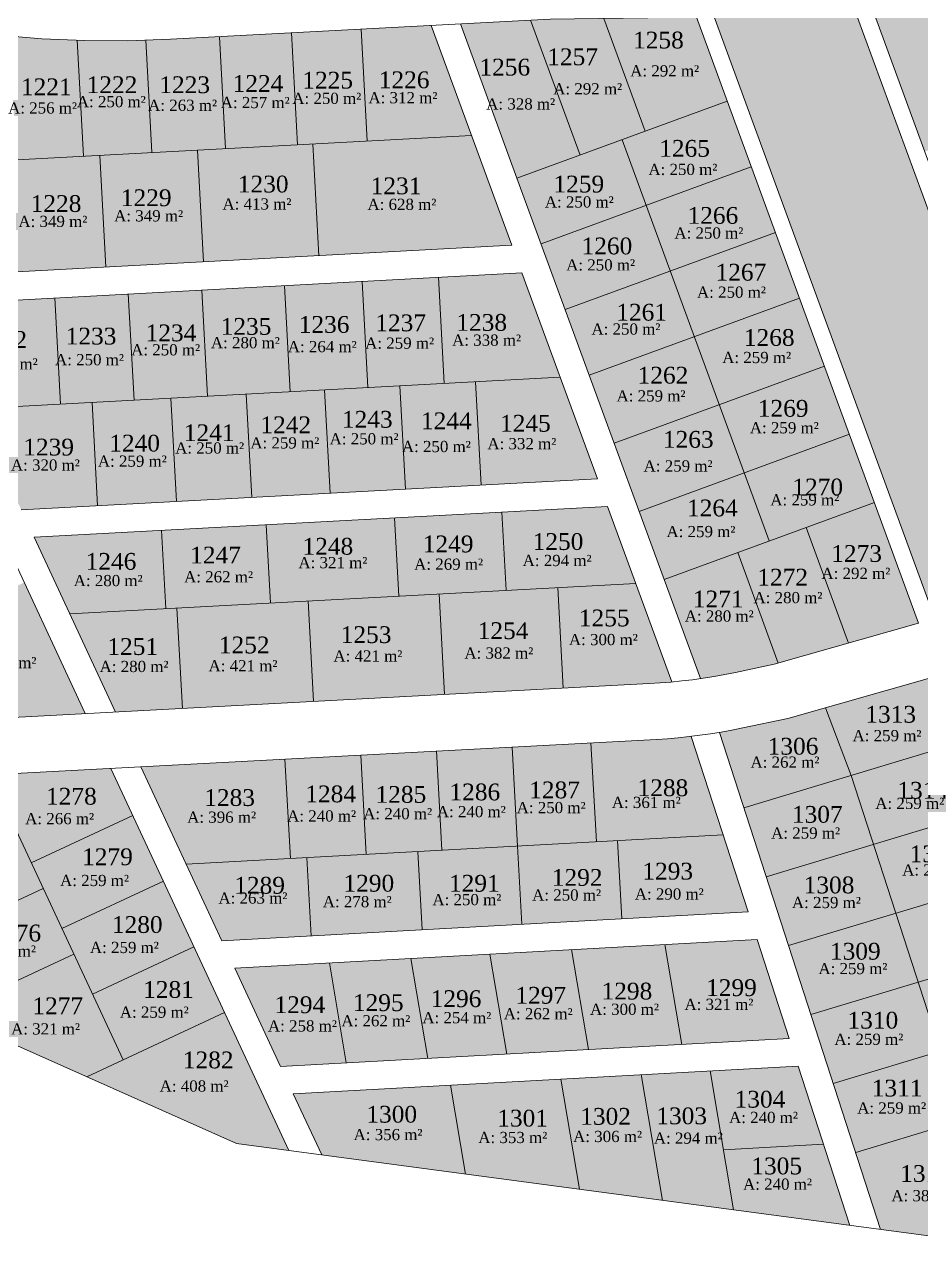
# Model space of a CAD drawing. Header units: metres. Extents: x 499190 to 500072, y 4524566 to 4524917.
# Drawn here: x 499614.7 to 499774.8, y 4524567.6 to 4524788.7 of the extents above; entities that cross this region are included whole.
import ezdxf

# ---------------------------------------------------------------- set-up
doc = ezdxf.new("R2010")
doc.units = ezdxf.units.M
doc.layers.get('0').update_dxf_attribs({"color": 5, "lineweight": 0})
doc.layers.add('PL_PARK', color=97, linetype='Continuous', lineweight=0)
doc.layers.add('YAZI', color=3, linetype='Continuous', lineweight=0)
doc.styles.get("Standard").update_dxf_attribs({"font": 'TimesNewRoman.ttf'})

msp = doc.modelspace()

# ---------------------------------------------------------------- hatches: boundary and pattern name
h = msp.add_hatch(color=1)
h.dxf.hatch_style = 1
h.paths.add_polyline_path([(499734.66, 4524790.1), (499718.13, 4524789.87), (499725.53, 4524769.71), (499740.17, 4524775.08)])
h = msp.add_hatch(color=30)
h.dxf.hatch_style = 1
h.paths.add_polyline_path([(499788.7, 4524790.87), (499766.45, 4524790.55), (499769.78, 4524781.46), (499775.42, 4524766.08), (499795.66, 4524771.88)])
h = msp.add_hatch(color=1)
h.dxf.hatch_style = 1
h.paths.add_polyline_path([(499674.8, 4524787.94), (499662.32, 4524787.27), (499663.4, 4524767.29), (499675.88, 4524767.96)])
h = msp.add_hatch(color=1)
h.dxf.hatch_style = 1
h.paths.add_polyline_path([(499687.29, 4524788.6), (499674.8, 4524787.94), (499675.88, 4524767.96), (499694.49, 4524768.96)])
h = msp.add_hatch(color=1)
h.dxf.hatch_style = 1
h.paths.add_polyline_path([(499705.04, 4524789.55), (499692.51, 4524788.88), (499702.62, 4524761.31), (499713.88, 4524765.44)])
h = msp.add_hatch(color=1)
h.dxf.hatch_style = 1
h.paths.add_polyline_path([(499718.13, 4524789.87), (499708.56, 4524789.73), (499705.04, 4524789.55), (499713.88, 4524765.44), (499725.53, 4524769.71)])
h = msp.add_hatch(color=1)
h.dxf.hatch_style = 1
h.paths.add_polyline_path([(499624.05, 4524785.96), (499617.77, 4524786.22), (499612, 4524786.69), (499613.19, 4524764.58), (499625.17, 4524765.23)])
h = msp.add_hatch(color=1)
h.dxf.hatch_style = 1
h.paths.add_polyline_path([(499636.35, 4524785.98), (499633.08, 4524785.86), (499625.42, 4524785.9), (499624.05, 4524785.96), (499625.17, 4524765.23), (499637.43, 4524765.89)])
h = msp.add_hatch(color=1)
h.dxf.hatch_style = 1
h.paths.add_polyline_path([(499649.49, 4524786.59), (499640.73, 4524786.12), (499636.35, 4524785.98), (499637.43, 4524765.89), (499650.56, 4524766.59)])
h = msp.add_hatch(color=1)
h.dxf.hatch_style = 1
h.paths.add_polyline_path([(499662.32, 4524787.27), (499649.49, 4524786.59), (499650.56, 4524766.59), (499663.4, 4524767.29)])
h = msp.add_hatch(color=1)
h.dxf.hatch_style = 1
h.paths.add_polyline_path([(499740.17, 4524775.08), (499721.39, 4524768.19), (499725.7, 4524756.46), (499744.47, 4524763.34)])
h = msp.add_hatch(color=1)
h.dxf.hatch_style = 1
h.paths.add_polyline_path([(499694.49, 4524768.96), (499666.16, 4524767.43), (499667.24, 4524747.46), (499701.69, 4524749.32)])
h = msp.add_hatch(color=1)
h.dxf.hatch_style = 1
h.paths.add_polyline_path([(499721.39, 4524768.19), (499702.62, 4524761.31), (499706.92, 4524749.57), (499725.7, 4524756.46)])
h = msp.add_hatch(color=1)
h.dxf.hatch_style = 1
h.paths.add_polyline_path([(499645.54, 4524766.32), (499628.12, 4524765.38), (499629.19, 4524745.41), (499646.62, 4524746.35)])
h = msp.add_hatch(color=12)
h.dxf.hatch_style = 1
h.paths.add_polyline_path([(499666.16, 4524767.43), (499645.54, 4524766.32), (499646.62, 4524746.35), (499667.24, 4524747.46)])
h = msp.add_hatch(color=1)
h.dxf.hatch_style = 1
h.paths.add_polyline_path([(499628.12, 4524765.38), (499610.69, 4524764.45), (499611.77, 4524744.47), (499629.19, 4524745.41)])
h = msp.add_hatch(color=1)
h.dxf.hatch_style = 1
h.paths.add_polyline_path([(499744.47, 4524763.34), (499725.7, 4524756.46), (499730, 4524744.72), (499748.78, 4524751.61)])
h = msp.add_hatch(color=1)
h.dxf.hatch_style = 1
h.paths.add_polyline_path([(499725.7, 4524756.46), (499706.92, 4524749.57), (499711.22, 4524737.84), (499730, 4524744.72)])
h = msp.add_hatch(color=1)
h.dxf.hatch_style = 1
h.paths.add_polyline_path([(499748.78, 4524751.61), (499730, 4524744.72), (499734.3, 4524732.99), (499753.08, 4524739.87)])
h = msp.add_hatch(color=1)
h.dxf.hatch_style = 1
h.paths.add_polyline_path([(499703.49, 4524744.41), (499688.58, 4524743.61), (499689.6, 4524724.63), (499710.33, 4524725.75)])
h = msp.add_hatch(color=1)
h.dxf.hatch_style = 1
h.paths.add_polyline_path([(499730, 4524744.72), (499711.22, 4524737.84), (499715.52, 4524726.1), (499734.3, 4524732.99)])
h = msp.add_hatch(color=1)
h.dxf.hatch_style = 1
h.paths.add_polyline_path([(499661.07, 4524742.12), (499646.34, 4524741.33), (499647.36, 4524722.36), (499662.09, 4524723.15)])
h = msp.add_hatch(color=1)
h.dxf.hatch_style = 1
h.paths.add_polyline_path([(499674.95, 4524742.87), (499661.07, 4524742.12), (499662.09, 4524723.15), (499675.97, 4524723.9)])
h = msp.add_hatch(color=1)
h.dxf.hatch_style = 1
h.paths.add_polyline_path([(499688.58, 4524743.61), (499674.95, 4524742.87), (499675.97, 4524723.9), (499689.6, 4524724.63)])
h = msp.add_hatch(color=1)
h.dxf.hatch_style = 1
h.paths.add_polyline_path([(499620.07, 4524739.91), (499597.03, 4524738.67), (499605.67, 4524720.11), (499621.1, 4524720.94)])
h = msp.add_hatch(color=1)
h.dxf.hatch_style = 1
h.paths.add_polyline_path([(499633.2, 4524740.62), (499620.07, 4524739.91), (499621.1, 4524720.94), (499634.23, 4524721.65)])
h = msp.add_hatch(color=1)
h.dxf.hatch_style = 1
h.paths.add_polyline_path([(499646.34, 4524741.33), (499633.2, 4524740.62), (499634.23, 4524721.65), (499647.36, 4524722.36)])
h = msp.add_hatch(color=1)
h.dxf.hatch_style = 1
h.paths.add_polyline_path([(499753.08, 4524739.87), (499734.3, 4524732.99), (499738.76, 4524720.83), (499757.54, 4524727.71)])
h = msp.add_hatch(color=1)
h.dxf.hatch_style = 1
h.paths.add_polyline_path([(499734.3, 4524732.99), (499715.52, 4524726.1), (499719.98, 4524713.94), (499738.76, 4524720.83)])
h = msp.add_hatch(color=1)
h.dxf.hatch_style = 1
h.paths.add_polyline_path([(499757.54, 4524727.71), (499738.76, 4524720.83), (499743.22, 4524708.67), (499761.99, 4524715.55)])
h = msp.add_hatch(color=12)
h.dxf.hatch_style = 1
h.paths.add_polyline_path([(499681.72, 4524724.21), (499668.24, 4524723.48), (499669.24, 4524705.01), (499682.72, 4524705.74)])
h = msp.add_hatch(color=1)
h.dxf.hatch_style = 1
h.paths.add_polyline_path([(499695.21, 4524724.94), (499681.72, 4524724.21), (499682.72, 4524705.74), (499696.2, 4524706.46)])
h = msp.add_hatch(color=1)
h.dxf.hatch_style = 1
h.paths.add_polyline_path([(499710.33, 4524725.75), (499695.21, 4524724.94), (499696.2, 4524706.46), (499716.99, 4524707.58)])
h = msp.add_hatch(color=1)
h.dxf.hatch_style = 1
h.paths.add_polyline_path([(499640.78, 4524722), (499626.72, 4524721.25), (499627.72, 4524702.77), (499641.78, 4524703.53)])
h = msp.add_hatch(color=1)
h.dxf.hatch_style = 1
h.paths.add_polyline_path([(499654.26, 4524722.73), (499640.78, 4524722), (499641.78, 4524703.53), (499655.26, 4524704.26)])
h = msp.add_hatch(color=12)
h.dxf.hatch_style = 1
h.paths.add_polyline_path([(499668.24, 4524723.48), (499654.26, 4524722.73), (499655.26, 4524704.26), (499669.24, 4524705.01)])
h = msp.add_hatch(color=1)
h.dxf.hatch_style = 1
h.paths.add_polyline_path([(499626.72, 4524721.25), (499605.67, 4524720.11), (499614.09, 4524702.04), (499627.72, 4524702.77)])
h = msp.add_hatch(color=1)
h.dxf.hatch_style = 1
h.paths.add_polyline_path([(499738.76, 4524720.83), (499719.98, 4524713.94), (499724.44, 4524701.78), (499743.22, 4524708.67)])
h = msp.add_hatch(color=1)
h.dxf.hatch_style = 1
h.paths.add_polyline_path([(499761.99, 4524715.55), (499743.22, 4524708.67), (499747.67, 4524696.51), (499766.45, 4524703.39)])
h = msp.add_hatch(color=1)
h.dxf.hatch_style = 1
h.paths.add_polyline_path([(499743.22, 4524708.67), (499724.44, 4524701.78), (499728.9, 4524689.62), (499747.67, 4524696.51)])
h = msp.add_hatch(color=1)
h.dxf.hatch_style = 1
h.paths.add_polyline_path([(499699.91, 4524701.66), (499680.74, 4524700.62), (499681.5, 4524686.64), (499700.67, 4524687.68)])
h = msp.add_hatch(color=1)
h.dxf.hatch_style = 1
h.paths.add_polyline_path([(499718.79, 4524702.67), (499699.91, 4524701.66), (499700.67, 4524687.68), (499723.83, 4524688.92)])
h = msp.add_hatch(color=1)
h.dxf.hatch_style = 1
h.paths.add_polyline_path([(499766.45, 4524703.39), (499754.25, 4524698.92), (499761.82, 4524678.25), (499774.36, 4524681.81)])
h = msp.add_hatch(color=12)
h.dxf.hatch_style = 1
h.paths.add_polyline_path([(499680.74, 4524700.62), (499657.82, 4524699.39), (499658.58, 4524685.41), (499681.5, 4524686.64)])
h = msp.add_hatch(color=1)
h.dxf.hatch_style = 1
h.paths.add_polyline_path([(499639.15, 4524698.38), (499616.36, 4524697.15), (499622.73, 4524683.48), (499639.9, 4524684.4)])
h = msp.add_hatch(color=1)
h.dxf.hatch_style = 1
h.paths.add_polyline_path([(499657.82, 4524699.39), (499639.15, 4524698.38), (499639.9, 4524684.4), (499658.58, 4524685.41)])
h = msp.add_hatch(color=12)
h.dxf.hatch_style = 1
h.paths.add_polyline_path([(499754.25, 4524698.92), (499742.04, 4524694.44), (499749.28, 4524674.69), (499761.82, 4524678.25)])
h = msp.add_hatch(color=12)
h.dxf.hatch_style = 1
h.paths.add_polyline_path([(499742.04, 4524694.44), (499728.9, 4524689.62), (499735.39, 4524671.91), (499735.89, 4524671.98), (499737.81, 4524672.29), (499739.72, 4524672.64), (499741.62, 4524673.02), (499748.57, 4524674.49), (499749.28, 4524674.69)])
h = msp.add_hatch(color=12)
h.dxf.hatch_style = 1
h.paths.add_polyline_path([(499614.61, 4524689.07), (499596.47, 4524680.63), (499603.98, 4524664.5), (499625.51, 4524665.65)])
h = msp.add_hatch(color=1)
h.dxf.hatch_style = 1
h.paths.add_polyline_path([(499723.83, 4524688.92), (499709.91, 4524688.17), (499710.88, 4524670.18), (499726.24, 4524671), (499728.18, 4524671.12), (499730.11, 4524671.28), (499730.29, 4524671.3)])
h = msp.add_hatch(color=1)
h.dxf.hatch_style = 1
h.paths.add_polyline_path([(499688.72, 4524687.03), (499665.31, 4524685.77), (499666.27, 4524667.81), (499689.69, 4524669.06)])
h = msp.add_hatch(color=12)
h.dxf.hatch_style = 1
h.paths.add_polyline_path([(499709.91, 4524688.17), (499688.72, 4524687.03), (499689.69, 4524669.06), (499710.88, 4524670.18)])
h = msp.add_hatch(color=1)
h.dxf.hatch_style = 1
h.paths.add_polyline_path([(499641.89, 4524684.51), (499622.73, 4524683.48), (499630.9, 4524665.93), (499642.86, 4524666.57)])
h = msp.add_hatch(color=1)
h.dxf.hatch_style = 1
h.paths.add_polyline_path([(499665.31, 4524685.77), (499641.89, 4524684.51), (499642.86, 4524666.57), (499666.27, 4524667.81)])
h = msp.add_hatch(color=1)
h.dxf.hatch_style = 1
h.paths.add_polyline_path([(499781.43, 4524660.39), (499777.56, 4524672.33), (499757.7, 4524666.69), (499762.28, 4524654.61)])
h = msp.add_hatch(color=1)
h.dxf.hatch_style = 1
h.paths.add_polyline_path([(499757.7, 4524666.69), (499750.97, 4524664.78), (499742.93, 4524663.08), (499741.02, 4524662.69), (499739.11, 4524662.35), (499738.76, 4524662.29), (499743.13, 4524648.82), (499762.28, 4524654.61)])
h = msp.add_hatch(color=1)
h.dxf.hatch_style = 1
h.paths.add_polyline_path([(499701.75, 4524659.68), (499688.24, 4524658.96), (499689.22, 4524641.24), (499702.72, 4524641.98)])
h = msp.add_hatch(color=12)
h.dxf.hatch_style = 1
h.paths.add_polyline_path([(499715.83, 4524660.43), (499701.75, 4524659.68), (499702.72, 4524641.98), (499716.8, 4524642.76)])
h = msp.add_hatch(color=12)
h.dxf.hatch_style = 1
h.paths.add_polyline_path([(499733.73, 4524661.58), (499733.35, 4524661.53), (499731.42, 4524661.33), (499729.48, 4524661.17), (499727.55, 4524661.05), (499715.83, 4524660.43), (499716.8, 4524642.76), (499739.43, 4524644.01)])
h = msp.add_hatch(color=1)
h.dxf.hatch_style = 1
h.paths.add_polyline_path([(499781.43, 4524660.39), (499762.28, 4524654.61), (499766.27, 4524642.29), (499785.42, 4524648.07)])
h = msp.add_hatch(color=1)
h.dxf.hatch_style = 1
h.paths.add_polyline_path([(499661.17, 4524657.53), (499635.45, 4524656.16), (499643.56, 4524638.72), (499662.15, 4524639.75)])
h = msp.add_hatch(color=1)
h.dxf.hatch_style = 1
h.paths.add_polyline_path([(499674.71, 4524658.25), (499661.17, 4524657.53), (499662.15, 4524639.75), (499675.69, 4524640.49)])
h = msp.add_hatch(color=1)
h.dxf.hatch_style = 1
h.paths.add_polyline_path([(499688.24, 4524658.96), (499674.71, 4524658.25), (499675.69, 4524640.49), (499689.22, 4524641.24)])
h = msp.add_hatch(color=1)
h.dxf.hatch_style = 1
h.paths.add_polyline_path([(499630.06, 4524655.87), (499608.53, 4524654.73), (499615.86, 4524639), (499633.99, 4524647.44)])
h = msp.add_hatch(color=1)
h.dxf.hatch_style = 1
h.paths.add_polyline_path([(499762.28, 4524654.61), (499743.13, 4524648.82), (499747.12, 4524636.51), (499766.27, 4524642.29)])
h = msp.add_hatch(color=1)
h.dxf.hatch_style = 1
h.paths.add_polyline_path([(499633.99, 4524647.44), (499615.86, 4524639), (499621.32, 4524627.26), (499639.46, 4524635.7)])
h = msp.add_hatch(color=1)
h.dxf.hatch_style = 1
h.paths.add_polyline_path([(499785.42, 4524648.07), (499766.27, 4524642.29), (499770.27, 4524629.97), (499789.42, 4524635.75)])
h = msp.add_hatch(color=1)
h.dxf.hatch_style = 1
h.paths.add_polyline_path([(499612.52, 4524646.16), (499594.39, 4524637.72), (499599.86, 4524625.98), (499617.99, 4524634.42)])
h = msp.add_hatch(color=1)
h.dxf.hatch_style = 1
h.paths.add_polyline_path([(499702.72, 4524641.98), (499684.9, 4524641), (499685.67, 4524627.02), (499703.5, 4524628.01)])
h = msp.add_hatch(color=1)
h.dxf.hatch_style = 1
h.paths.add_polyline_path([(499720.55, 4524642.97), (499702.72, 4524641.98), (499703.5, 4524628.01), (499721.32, 4524628.99)])
h = msp.add_hatch(color=12)
h.dxf.hatch_style = 1
h.paths.add_polyline_path([(499739.43, 4524644.01), (499720.55, 4524642.97), (499721.32, 4524628.99), (499743.9, 4524630.23)])
h = msp.add_hatch(color=1)
h.dxf.hatch_style = 1
h.paths.add_polyline_path([(499766.27, 4524642.29), (499747.12, 4524636.51), (499751.12, 4524624.19), (499770.27, 4524629.97)])
h = msp.add_hatch(color=1)
h.dxf.hatch_style = 1
h.paths.add_polyline_path([(499665.08, 4524639.91), (499643.56, 4524638.72), (499649.93, 4524625.05), (499665.85, 4524625.93)])
h = msp.add_hatch(color=1)
h.dxf.hatch_style = 1
h.paths.add_polyline_path([(499684.9, 4524641), (499665.08, 4524639.91), (499665.85, 4524625.93), (499685.67, 4524627.02)])
h = msp.add_hatch(color=1)
h.dxf.hatch_style = 1
h.paths.add_polyline_path([(499639.46, 4524635.7), (499621.32, 4524627.26), (499626.79, 4524615.52), (499644.92, 4524623.96)])
h = msp.add_hatch(color=1)
h.dxf.hatch_style = 1
h.paths.add_polyline_path([(499789.42, 4524635.75), (499770.27, 4524629.97), (499774.26, 4524617.65), (499793.41, 4524623.43)])
h = msp.add_hatch(color=1)
h.dxf.hatch_style = 1
h.paths.add_polyline_path([(499617.99, 4524634.42), (499599.86, 4524625.98), (499605.32, 4524614.24), (499623.46, 4524622.68)])
h = msp.add_hatch(color=1)
h.dxf.hatch_style = 1
h.paths.add_polyline_path([(499770.27, 4524629.97), (499751.12, 4524624.19), (499755.11, 4524611.87), (499774.26, 4524617.65)])
h = msp.add_hatch(color=1)
h.dxf.hatch_style = 1
h.paths.add_polyline_path([(499729.05, 4524624.41), (499712.37, 4524623.49), (499715.38, 4524605.63), (499732.06, 4524606.55)])
h = msp.add_hatch(color=1)
h.dxf.hatch_style = 1
h.paths.add_polyline_path([(499745.5, 4524625.31), (499729.05, 4524624.41), (499732.06, 4524606.55), (499751.24, 4524607.6)])
h = msp.add_hatch(color=1)
h.dxf.hatch_style = 1
h.paths.add_polyline_path([(499623.46, 4524622.68), (499605.32, 4524614.24), (499607.88, 4524608.75), (499625.77, 4524600.76), (499632.26, 4524603.78)])
h = msp.add_hatch(color=1)
h.dxf.hatch_style = 1
h.paths.add_polyline_path([(499644.92, 4524623.96), (499626.79, 4524615.52), (499632.26, 4524603.78), (499650.39, 4524612.22)])
h = msp.add_hatch(color=12)
h.dxf.hatch_style = 1
h.paths.add_polyline_path([(499697.8, 4524622.68), (499683.68, 4524621.91), (499686.7, 4524604.05), (499700.81, 4524604.82)])
h = msp.add_hatch(color=1)
h.dxf.hatch_style = 1
h.paths.add_polyline_path([(499712.37, 4524623.49), (499697.8, 4524622.68), (499700.81, 4524604.82), (499715.38, 4524605.63)])
h = msp.add_hatch(color=1)
h.dxf.hatch_style = 1
h.paths.add_polyline_path([(499793.41, 4524623.43), (499774.26, 4524617.65), (499778.26, 4524605.33), (499797.41, 4524611.12)])
h = msp.add_hatch(color=1)
h.dxf.hatch_style = 1
h.paths.add_polyline_path([(499669.11, 4524621.1), (499652.2, 4524620.17), (499660.39, 4524602.59), (499672.13, 4524603.24)])
h = msp.add_hatch(color=1)
h.dxf.hatch_style = 1
h.paths.add_polyline_path([(499683.68, 4524621.91), (499669.11, 4524621.1), (499672.13, 4524603.24), (499686.7, 4524604.05)])
h = msp.add_hatch(color=1)
h.dxf.hatch_style = 1
h.paths.add_polyline_path([(499774.26, 4524617.65), (499755.11, 4524611.87), (499759.11, 4524599.55), (499778.26, 4524605.33)])
h = msp.add_hatch(color=1)
h.dxf.hatch_style = 1
h.paths.add_polyline_path([(499650.39, 4524612.22), (499625.77, 4524600.76), (499652.51, 4524588.83), (499661.86, 4524587.59)])
h = msp.add_hatch(color=1)
h.dxf.hatch_style = 1
h.paths.add_polyline_path([(499778.26, 4524605.33), (499759.11, 4524599.55), (499763.11, 4524587.23), (499782.26, 4524593.02)])
h = msp.add_hatch(color=1)
h.dxf.hatch_style = 1
h.paths.add_polyline_path([(499752.84, 4524602.68), (499737.12, 4524601.82), (499739.5, 4524587.73), (499757.37, 4524588.71)])
h = msp.add_hatch(color=1)
h.dxf.hatch_style = 1
h.paths.add_polyline_path([(499710.44, 4524600.35), (499690.75, 4524599.26), (499693.43, 4524583.37), (499713.77, 4524580.66)])
h = msp.add_hatch(color=1)
h.dxf.hatch_style = 1
h.paths.add_polyline_path([(499724.81, 4524601.14), (499710.44, 4524600.35), (499713.77, 4524580.66), (499728.6, 4524578.68)])
h = msp.add_hatch(color=1)
h.dxf.hatch_style = 1
h.paths.add_polyline_path([(499737.12, 4524601.82), (499724.81, 4524601.14), (499728.6, 4524578.68), (499741.31, 4524576.98)])
h = msp.add_hatch(color=1)
h.dxf.hatch_style = 1
h.paths.add_polyline_path([(499690.75, 4524599.26), (499662.66, 4524597.71), (499667.74, 4524586.8), (499693.43, 4524583.37)])
h = msp.add_hatch(color=1)
h.dxf.hatch_style = 1
h.paths.add_polyline_path([(499782.26, 4524593.02), (499763.11, 4524587.23), (499767.57, 4524573.48), (499789.54, 4524570.54)])
h = msp.add_hatch(color=1)
h.dxf.hatch_style = 1
h.paths.add_polyline_path([(499757.37, 4524588.71), (499739.5, 4524587.73), (499741.31, 4524576.98), (499762.07, 4524574.21)])
at = {"layer": 'PL_PARK'}
msp.add_hatch(color=256, dxfattribs=at).paths.add_polyline_path([(499763.27, 4524790.51), (499766.97, 4524780.43), (499800.41, 4524689.21), (499777.26, 4524682.64), (499737.84, 4524790.15), (499761.71, 4524790.49)])

# ---------------------------------------------------------------- linework, layer by layer
at = {"color": 4}
for p, q in [((499564.74, 4524796.18, 359.87), (499625.51, 4524665.65, 359.87)), ((499675.88, 4524767.96, 359.87), (499674.8, 4524787.94, 359.87)), ((499687.29, 4524788.6, 359.87), (499701.69, 4524749.32, 359.87)), ((499692.51, 4524788.88, 359.87), (499702.62, 4524761.31, 359.87)), ((499705.04, 4524789.55, 359.87), (499713.88, 4524765.44, 359.87)), ((499718.13, 4524789.87, 359.87), (499725.53, 4524769.71, 359.87)), ((499625.17, 4524765.23, 359.87), (499624.05, 4524785.96, 359.87)), ((499637.43, 4524765.89, 359.87), (499636.35, 4524785.98, 359.87)), ((499650.56, 4524766.59, 359.87), (499649.49, 4524786.59, 359.87)), ((499663.4, 4524767.29, 359.87), (499662.32, 4524787.27, 359.87)), ((499702.62, 4524761.31, 359.87), (499740.17, 4524775.08, 359.87)), ((499585.66, 4524763.1, 359.87), (499694.49, 4524768.96, 359.87)), ((499721.39, 4524768.19, 359.87), (499747.67, 4524696.51, 359.87)), ((499646.62, 4524746.35, 359.87), (499645.54, 4524766.32, 359.87)), ((499667.24, 4524747.46, 359.87), (499666.16, 4524767.43, 359.87)), ((499629.19, 4524745.41, 359.87), (499628.12, 4524765.38, 359.87)), ((499706.92, 4524749.57, 359.87), (499744.47, 4524763.34, 359.87)), ((499728.9, 4524689.62, 359.87), (499702.62, 4524761.31, 359.87)), ((499711.22, 4524737.84, 359.87), (499748.78, 4524751.61, 359.87)), ((499594.75, 4524743.56, 359.87), (499701.69, 4524749.32, 359.87)), ((499597.03, 4524738.67, 359.87), (499703.49, 4524744.41, 359.87)), ((499703.49, 4524744.41, 359.87), (499716.99, 4524707.58, 359.87)), ((499662.09, 4524723.15, 359.87), (499661.07, 4524742.12, 359.87)), ((499675.97, 4524723.9, 359.87), (499674.95, 4524742.87, 359.87)), ((499689.6, 4524724.63, 359.87), (499688.58, 4524743.61, 359.87)), ((499621.1, 4524720.94, 359.87), (499620.07, 4524739.91, 359.87)), ((499634.23, 4524721.65, 359.87), (499633.2, 4524740.62, 359.87)), ((499647.36, 4524722.36, 359.87), (499646.34, 4524741.33, 359.87)), ((499715.52, 4524726.1, 359.87), (499753.08, 4524739.87, 359.87)), ((499719.98, 4524713.94, 359.87), (499757.54, 4524727.71, 359.87)), ((499605.67, 4524720.11, 359.87), (499710.33, 4524725.75, 359.87)), ((499682.72, 4524705.74, 359.87), (499681.72, 4524724.21, 359.87)), ((499696.2, 4524706.46, 359.87), (499695.21, 4524724.94, 359.87)), ((499641.78, 4524703.53, 359.87), (499640.78, 4524722, 359.87)), ((499655.26, 4524704.26, 359.87), (499654.26, 4524722.73, 359.87)), ((499669.24, 4524705.01, 359.87), (499668.24, 4524723.48, 359.87)), ((499627.72, 4524702.77, 359.87), (499626.72, 4524721.25, 359.87)), ((499724.44, 4524701.78, 359.87), (499761.99, 4524715.55, 359.87)), ((499614.09, 4524702.04, 359.87), (499716.99, 4524707.58, 359.87)), ((499616.36, 4524697.15, 359.87), (499718.79, 4524702.67, 359.87)), ((499700.67, 4524687.68, 359.87), (499699.91, 4524701.66, 359.87)), ((499718.79, 4524702.67, 359.87), (499730.29, 4524671.3, 359.87)), ((499728.9, 4524689.62, 359.87), (499766.45, 4524703.39, 359.87)), ((499681.5, 4524686.64, 359.87), (499680.74, 4524700.62, 359.87)), ((499639.9, 4524684.4, 359.87), (499639.15, 4524698.38, 359.87)), ((499658.58, 4524685.41, 359.87), (499657.82, 4524699.39, 359.87)), ((499761.82, 4524678.25, 359.87), (499754.25, 4524698.92, 359.87)), ((499616.36, 4524697.15, 359.87), (499630.9, 4524665.93, 359.87)), ((499749.28, 4524674.69, 359.87), (499742.04, 4524694.44, 359.87)), ((499622.73, 4524683.48, 359.87), (499723.83, 4524688.92, 359.87)), ((499735.39, 4524671.91, 359.87), (499728.9, 4524689.62, 359.87)), ((499689.69, 4524669.06, 359.87), (499688.72, 4524687.04, 359.87)), ((499710.88, 4524670.19, 359.87), (499709.91, 4524688.17, 359.87)), ((499642.86, 4524666.57, 359.87), (499641.89, 4524684.51, 359.87)), ((499666.27, 4524667.81, 359.87), (499665.31, 4524685.78, 359.87)), ((499666.27, 4524667.81, 359.87), (499665.31, 4524685.77, 359.87)), ((499762.28, 4524654.61, 359.87), (499757.7, 4524666.69, 359.87)), ((499738.76, 4524662.29, 359.87), (499767.57, 4524573.48, 359.87)), ((499716.8, 4524642.76, 359.87), (499715.83, 4524660.43, 359.87)), ((499733.73, 4524661.58, 359.87), (499743.9, 4524630.23, 359.87)), ((499743.13, 4524648.82, 359.87), (499781.43, 4524660.39, 359.87)), ((499662.15, 4524639.75, 360.35), (499661.17, 4524657.53, 360.35)), ((499675.69, 4524640.49, 360.4), (499674.71, 4524658.25, 360.4)), ((499689.22, 4524641.24, 360.4), (499688.24, 4524658.97, 360.4)), ((499661.86, 4524587.59, 359.87), (499630.06, 4524655.87, 359.87)), ((499649.93, 4524625.05, 359.87), (499635.45, 4524656.16, 359.87)), ((499632.26, 4524603.78, 359.87), (499608.53, 4524654.73, 359.87)), ((499762.28, 4524654.61, 359.87), (499789.54, 4524570.54, 359.87)), ((499615.86, 4524639, 359.87), (499633.99, 4524647.44, 359.87)), ((499747.12, 4524636.51, 359.87), (499785.42, 4524648.07, 359.87)), ((499643.56, 4524638.72, 359.87), (499739.43, 4524644.01, 359.87)), ((499703.5, 4524628.01, 359.87), (499702.72, 4524641.98, 359.87)), ((499721.32, 4524628.99, 359.87), (499720.55, 4524642.97, 359.87)), ((499665.85, 4524625.93, 359.87), (499665.08, 4524639.91, 359.87)), ((499685.67, 4524627.02, 359.87), (499684.9, 4524641, 359.87)), ((499621.32, 4524627.26, 359.87), (499639.46, 4524635.7, 359.87)), ((499751.12, 4524624.19, 359.87), (499789.42, 4524635.75, 359.87)), ((499599.86, 4524625.98, 359.87), (499617.99, 4524634.42, 359.87)), ((499649.93, 4524625.05, 359.87), (499743.9, 4524630.23, 359.87)), ((499652.2, 4524620.17, 359.87), (499745.5, 4524625.31, 359.87)), ((499729.05, 4524624.41, 359.87), (499732.06, 4524606.55, 359.87)), ((499745.5, 4524625.31, 359.87), (499751.24, 4524607.6, 359.87)), ((499605.32, 4524614.24, 359.87), (499623.46, 4524622.68, 359.87)), ((499626.79, 4524615.52, 359.87), (499644.92, 4524623.96, 359.87)), ((499697.8, 4524622.68, 359.87), (499700.81, 4524604.82, 359.87)), ((499712.37, 4524623.49, 359.87), (499715.38, 4524605.63, 359.87)), ((499755.11, 4524611.87, 359.87), (499793.41, 4524623.43, 359.87)), ((499660.39, 4524602.59, 359.87), (499652.2, 4524620.17, 359.87)), ((499669.11, 4524621.1, 359.87), (499672.13, 4524603.24, 359.87)), ((499683.68, 4524621.91, 359.87), (499686.7, 4524604.05, 359.87)), ((499625.77, 4524600.76, 359.87), (499650.39, 4524612.22, 359.87)), ((499759.11, 4524599.55, 359.87), (499797.41, 4524611.12, 359.87)), ((499660.39, 4524602.59, 359.87), (499751.24, 4524607.6, 359.87)), ((499662.66, 4524597.71, 359.87), (499752.84, 4524602.68, 359.87)), ((499752.84, 4524602.68, 359.87), (499762.07, 4524574.21, 359.87)), ((499710.44, 4524600.35, 359.87), (499713.77, 4524580.66, 359.87)), ((499724.81, 4524601.14, 359.87), (499728.6, 4524578.68, 359.87)), ((499737.12, 4524601.82, 359.87), (499741.31, 4524576.98, 359.87)), ((499667.74, 4524586.8, 359.87), (499662.66, 4524597.71, 359.87)), ((499690.75, 4524599.26, 359.87), (499693.43, 4524583.37, 359.87)), ((499763.11, 4524587.23, 359.87), (499801.41, 4524598.8, 359.87)), ((499739.5, 4524587.73, 359.87), (499757.37, 4524588.71, 359.87))]:
    msp.add_line(p, q, dxfattribs=at)
at = {"color": 9}
for p, q in [((499777.26, 4524682.64, 359.87), (499737.84, 4524790.15, 359.87)), ((499763.27, 4524790.51, 359.87), (499800.41, 4524689.21, 359.87))]:
    msp.add_line(p, q, dxfattribs=at)
at = {"color": 12}
msp.add_line((499702.72, 4524641.98, 359.87), (499701.75, 4524659.68, 359.87), dxfattribs=at)
at = {"color": 6, "elevation": 359.87}
for points in [[(499582.46, 4524663.36), (499726.24, 4524671), (499728.18, 4524671.12), (499730.11, 4524671.28), (499732.04, 4524671.48), (499733.97, 4524671.71), (499735.89, 4524671.98), (499737.81, 4524672.29), (499739.72, 4524672.64), (499741.62, 4524673.02), (499748.57, 4524674.49), (499774.36, 4524681.81), (499734.66, 4524790.1), (499708.56, 4524789.73), (499640.73, 4524786.12), (499633.08, 4524785.86), (499625.42, 4524785.9), (499617.77, 4524786.22), (499610.13, 4524786.84)], [(499826.23, 4524791.4), (499766.45, 4524790.55), (499769.78, 4524781.46), (499803.3, 4524690.03)]]:
    msp.add_lwpolyline(points, dxfattribs=at)
msp.add_lwpolyline([(499777.56, 4524672.33), (499750.97, 4524664.78), (499742.93, 4524663.08), (499741.02, 4524662.69), (499739.11, 4524662.35), (499737.2, 4524662.04), (499735.28, 4524661.77), (499733.35, 4524661.53), (499731.42, 4524661.33), (499729.48, 4524661.17), (499727.55, 4524661.05), (499587.01, 4524653.59), (499607.88, 4524608.75), (499652.51, 4524588.83), (499811.41, 4524567.63), (499811.51, 4524567.65)], close=True, dxfattribs=at)

# ---------------------------------------------------------------- texts
at = {"layer": 'YAZI', "color": 7}
for s, p in [('1258', (499723.35, 4524784.49, 744.87)), ('1257', (499708.02, 4524781.5, 1104.75)), ('1256', (499695.91, 4524779.65, 1104.75)), ('1221', (499614.02, 4524776.13, 744.87)), ('1222', (499625.75, 4524776.51, 744.87)), ('1223', (499638.74, 4524776.51, 744.87)), ('1224', (499651.83, 4524776.73, 744.87)), ('1225', (499664.28, 4524777.32, 744.87)), ('1226', (499677.93, 4524777.39, 744.87)), ('1230', (499652.76, 4524758.76, 744.87)), ('1231', (499676.49, 4524758.44, 1104.75)), ('1259', (499709.13, 4524758.76, 744.87)), ('1267', (499738.08, 4524743.01, 744.87)), ('1238', (499691.78, 4524734.04, 744.87)), ('1261', (499720.35, 4524735.86, 744.87)), ('1234', (499636.29, 4524732.17, 744.87)), ('1235', (499649.7, 4524733.33, 744.87)), ('1236', (499663.64, 4524733.68, 744.87)), ('1232', (499606.05, 4524730.99, 744.87)), ('1233', (499622.02, 4524731.6, 744.87)), ('1262', (499724.16, 4524724.61, 744.87)), ('1240', (499629.8, 4524712.47, 744.87)), ('1263', (499728.68, 4524713.15, 744.87)), ('1249', (499685.79, 4524694.46, 744.87)), ('1250', (499705.42, 4524694.89, 744.87)), ('1247', (499644.25, 4524692.47, 744.87)), ('1248', (499664.31, 4524694.04, 744.87)), ('1273', (499758.74, 4524692.75, 744.87)), ('1246', (499625.58, 4524691.35, 744.87)), ('1272', (499745.54, 4524688.52, 744.87)), ('1271', (499734.03, 4524684.62, 744.87)), ('1255', (499713.67, 4524681.24, 744.87)), ('1254', (499695.6, 4524678.97, 744.87)), ('1253', (499671.14, 4524678.26, 744.87)), ('1251', (499629.46, 4524676.13, 744.87)), ('1252', (499649.37, 4524676.41, 744.87)), ('1313', (499764.83, 4524664.03, 744.87)), ('1306', (499747.39, 4524658.32, 744.87)), ('1287', (499704.8, 4524650.51, 744.87)), ('1288', (499724.15, 4524650.9, 744.87)), ('1283', (499646.76, 4524649.15, 744.87)), ('1292', (499708.84, 4524634.88, 744.87)), ('1293', (499725.01, 4524636, 744.87)), ('1289', (499652.12, 4524633.47, 744.87)), ('1290', (499671.63, 4524633.84, 744.87)), ('1296', (499687.2, 4524613.22, 744.87)), ('1312', (499771.06, 4524581.98, 744.87))]:
    msp.add_text(s, height=3, rotation=360, dxfattribs=at).set_placement(p)
at = {"layer": 'YAZI'}
for s, p in [('A: 292 m²', (499722.84, 4524779.49, 744.87)), ('A: 292 m²', (499709.09, 4524776.28, 744.87)), ('A: 256 m²', (499611.73, 4524772.86, 744.87)), ('A: 250 m²', (499624.01, 4524773.99, 744.87)), ('A: 263 m²', (499636.74, 4524773.34, 744.87)), ('A: 257 m²', (499649.71, 4524773.83, 744.87)), ('A: 250 m²', (499662.49, 4524774.57, 744.87)), ('A: 312 m²', (499676.09, 4524774.69, 744.87)), ('A: 328 m²', (499697.12, 4524773.58, 744.87)), ('A: 250 m²', (499726.09, 4524761.88, 744.87)), ('A: 413 m²', (499650.02, 4524755.71, 744.87)), ('A: 628 m²', (499675.91, 4524755.64, 744.87)), ('A: 250 m²', (499707.59, 4524756.07, 744.87)), ('A: 349 m²', (499630.67, 4524753.59, 744.87)), ('A: 349 m²', (499613.57, 4524752.59, 744.87)), ('A: 250 m²', (499730.73, 4524750.52, 744.87)), ('A: 250 m²', (499711.4, 4524744.82, 744.87)), ('A: 250 m²', (499734.76, 4524739.95, 744.87)), ('A: 250 m²', (499715.92, 4524733.36, 744.87)), ('A: 280 m²', (499647.95, 4524730.92, 744.87)), ('A: 259 m²', (499675.5, 4524730.84, 744.87)), ('A: 338 m²', (499691.03, 4524731.38, 744.87)), ('A: 250 m²', (499633.71, 4524729.65, 744.87)), ('A: 264 m²', (499661.68, 4524730.22, 744.87)), ('A: 366 m²', (499604.71, 4524727.13, 744.87)), ('A: 250 m²', (499620.11, 4524727.88, 744.87)), ('A: 259 m²', (499739.27, 4524728.28, 744.87)), ('A: 259 m²', (499720.4, 4524721.42, 744.87)), ('A: 259 m²', (499744.2, 4524715.72, 744.87)), ('A: 259 m²', (499654.99, 4524713.02, 744.87)), ('A: 250 m²', (499669.15, 4524713.75, 744.87)), ('A: 332 m²', (499697.33, 4524712.88, 744.87)), ('A: 250 m²', (499641.57, 4524712.11, 744.87)), ('A: 250 m²', (499682.06, 4524712.37, 744.87)), ('A: 320 m²', (499612.23, 4524709.06, 744.87)), ('A: 259 m²', (499627.76, 4524709.76, 744.87)), ('A: 259 m²', (499725.23, 4524708.9, 744.87)), ('A: 259 m²', (499747.86, 4524702.84, 744.87)), ('A: 259 m²', (499729.32, 4524697.18, 744.87)), ('A: 321 m²', (499663.58, 4524691.63, 744.87)), ('A: 269 m²', (499684.25, 4524691.35, 744.87)), ('A: 294 m²', (499703.63, 4524692.01, 744.87)), ('A: 262 m²', (499643.16, 4524689.09, 744.87)), ('A: 292 m²', (499756.99, 4524689.71, 744.87)), ('A: 280 m²', (499623.45, 4524688.42, 744.87)), ('A: 280 m²', (499744.86, 4524685.38, 744.87)), ('A: 280 m²', (499732.58, 4524682.08, 744.87)), ('A: 300 m²', (499711.89, 4524677.88, 744.87)), ('A: 382 m²', (499693.22, 4524675.47, 744.87)), ('A: 436 m²', (499604.49, 4524673.76, 744.87)), ('A: 280 m²', (499628.07, 4524673.07, 744.87)), ('A: 421 m²', (499647.53, 4524673.2, 744.87)), ('A: 421 m²', (499669.83, 4524674.95, 744.87)), ('A: 259 m²', (499762.55, 4524660.72, 744.87)), ('A: 262 m²', (499744.32, 4524655.98, 744.87)), ('A: 361 m²', (499719.55, 4524648.78, 744.87)), ('A: 240 m²', (499675.15, 4524646.77, 744.87)), ('A: 240 m²', (499688.31, 4524647.14, 744.87)), ('A: 250 m²', (499702.56, 4524647.86, 744.87)), ('A: 259 m²', (499766.61, 4524648.61, 744.87)), ('A: 266 m²', (499614.78, 4524645.89, 744.87)), ('A: 396 m²', (499643.71, 4524646.15, 744.87)), ('A: 240 m²', (499661.57, 4524646.37, 744.87)), ('A: 259 m²', (499748.01, 4524643.31, 744.87)), ('A: 259 m²', (499771.42, 4524636.72, 744.87)), ('A: 259 m²', (499621.01, 4524634.84, 744.87)), ('A: 263 m²', (499649.3, 4524631.7, 744.87)), ('A: 278 m²', (499667.93, 4524631.05, 744.87)), ('A: 250 m²', (499687.51, 4524631.42, 744.87)), ('A: 250 m²', (499705.32, 4524632.24, 744.87)), ('A: 290 m²', (499723.66, 4524632.42, 744.87)), ('A: 259 m²', (499751.72, 4524630.9, 744.87)), ('A: 259 m²', (499604.4, 4524622.22, 744.87)), ('A: 259 m²', (499626.34, 4524622.87, 744.87)), ('A: 259 m²', (499756.46, 4524619.1, 744.87)), ('A: 259 m²', (499631.68, 4524611.31, 744.87)), ('A: 300 m²', (499715.66, 4524611.83, 744.87)), ('A: 321 m²', (499732.53, 4524612.7, 744.87)), ('A: 262 m²', (499671.25, 4524609.77, 744.87)), ('A: 254 m²', (499685.71, 4524610.33, 744.87)), ('A: 262 m²', (499700.25, 4524611.02, 744.87)), ('A: 321 m²', (499612.26, 4524608.32, 744.87)), ('A: 258 m²', (499658.14, 4524608.85, 744.87)), ('A: 259 m²', (499759.3, 4524606.47, 744.87)), ('A: 408 m²', (499638.8, 4524598.11, 744.87)), ('A: 259 m²', (499763.38, 4524594.2, 744.87)), ('A: 240 m²', (499740.49, 4524592.5, 744.87)), ('A: 356 m²', (499673.43, 4524589.44, 744.87)), ('A: 306 m²', (499712.64, 4524589.1, 744.87)), ('A: 353 m²', (499695.71, 4524588.92, 744.87)), ('A: 294 m²', (499727.06, 4524588.8, 744.87)), ('A: 240 m²', (499742.99, 4524580.58, 744.87)), ('A: 382 m²', (499769.48, 4524578.52, 744.87))]:
    msp.add_text(s, height=2, rotation=360, dxfattribs=at).set_placement(p)
at = {"layer": 'YAZI', "color": 7, "char_height": 3, "attachment_point": 1, "rotation": 360}
for s, insert in [('1265', (499728.02, 4524768.14, 359.87)), ('1229', (499631.87, 4524759.32, 359.87)), ('1228', (499615.76, 4524758.28, 359.87)), ('1266', (499733.08, 4524756.16, 359.87)), ('1260', (499714.15, 4524750.7, 359.87)), ('1237', (499677.31, 4524736.96, 359.87)), ('1268', (499743.14, 4524734.35, 359.87)), ('1269', (499745.63, 4524721.69, 359.87)), ('1243', (499671.35, 4524719.73, 359.87)), ('1244', (499685.47, 4524719.46, 359.87)), ('1241', (499643.12, 4524717.33, 359.87)), ('1242', (499656.79, 4524718.75, 359.87)), ('1245', (499699.59, 4524719.02, 359.87)), ('1239', (499614.44, 4524714.77, 359.87)), ('1270', (499751.8, 4524707.63, 359.87)), ('1264', (499732.98, 4524703.89, 359.87)), ('1286', (499690.56, 4524653.15, 359.87)), ('1314', (499770.55, 4524653.45, 359.87)), ('1278', (499618.5, 4524652.38, 359.87)), ('1284', (499664.81, 4524652.8, 359.87)), ('1285', (499677.35, 4524652.71, 359.87)), ('1307', (499751.72, 4524649.15)), ('1315', (499772.75, 4524642.09, 359.87)), ('1279', (499624.95, 4524641.57, 359.87)), ('1291', (499690.47, 4524636.83, 359.87)), ('1308', (499753.82, 4524636.53, 359.87)), ('1280', (499630.27, 4524629.46, 359.87)), ('1276', (499608.56, 4524627.95, 359.87)), ('1309', (499758.51, 4524624.69, 359.87)), ('1281', (499635.85, 4524617.86, 359.87)), ('1298', (499717.72, 4524617.57, 359.87)), ('1299', (499736.39, 4524618.19, 359.87)), ('1295', (499673.31, 4524615.51, 359.87)), ('1297', (499702.33, 4524616.82, 359.87)), ('1277', (499616.07, 4524614.94, 359.87)), ('1294', (499659.31, 4524615.14, 359.87)), ('1310', (499761.65, 4524612.37, 359.87)), ('1282', (499642.94, 4524605.27, 359.87)), ('1311', (499765.98, 4524600.24, 359.87)), ('1304', (499741.48, 4524598.25, 359.87)), ('1300', (499675.72, 4524595.57, 359.87)), ('1301', (499699.09, 4524594.87, 359.87)), ('1302', (499713.91, 4524595.19, 359.87)), ('1303', (499727.5, 4524595.28, 359.87)), ('1305', (499744.47, 4524586.33, 359.87))]:
    msp.add_mtext_dynamic_manual_height_columns(s, width=26.0054, gutter_width=12.5, heights=[0], dxfattribs=dict(at, insert=insert))

doc.saveas('drawing.dxf')
